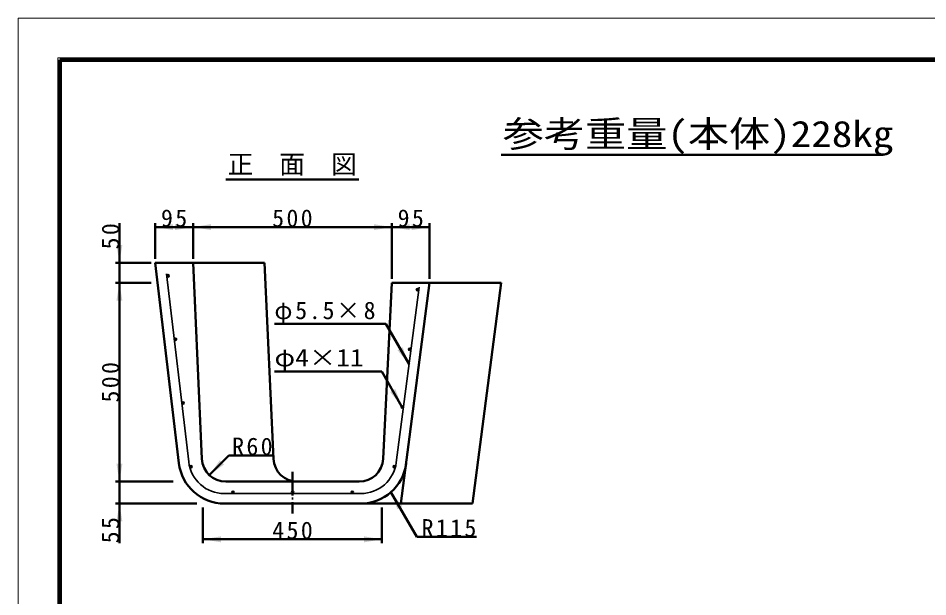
# Model space of a CAD drawing. Units: millimetres, scale not verified. Extents: x -2102 to 2102, y -1485 to 1485.
# Drawn here: x -2102 to 185, y 30 to 1485 of the extents above; entities that cross this region are included whole.
import ezdxf
from ezdxf.enums import TextEntityAlignment as Align

# ---------------------------------------------------------------- set-up
doc = ezdxf.new("R2010")
doc.units = ezdxf.units.MM
doc.header["$LTSCALE"] = 5
doc.linetypes.add('LONG_DASHED_DOTTED', pattern=[15.25, 12, -1.5, 0.25, -1.5])
doc.layers.add('0-0_V-nasSTD', color=7, linetype='Continuous', lineweight=50)
doc.layers.add('0-1_0', color=7, linetype='Continuous', lineweight=50)
doc.styles.add('ＭＳ ゴシック', font='')
doc.styles.get('ＭＳ ゴシック').set_extended_font_data('MS Gothic')

msp = doc.modelspace()

# ---------------------------------------------------------------- hatches: boundary and pattern name
at = {"layer": '0-0_V-nasSTD'}
msp.add_hatch(color=256, dxfattribs=at).paths.add_polyline_path([(-1409.684, 292.691, 1), (-1415.684, 292.691, 1)])

# ---------------------------------------------------------------- linework, layer by layer
at = {"layer": '0-0_V-nasSTD', "lineweight": 100}
msp.add_line((-1997.5, 1380), (-1997.5, -1380), dxfattribs=at)
at = {"layer": '0-0_V-nasSTD'}
for p, q in [((-1847.954, 869.691), (-1847.954, 969.691)), ((-1757.954, 969.691), (-1757.954, 879.691)), ((-1662.954, 969.691), (-1662.954, 879.691)), ((-1162.954, 969.691), (-1162.954, 829.691)), ((-1067.954, 969.691), (-1067.954, 829.691)), ((-1162.954, 959.691), (-1067.954, 959.691)), ((-1857.954, 869.691), (-1767.954, 869.691)), ((-1847.954, 869.691), (-1847.954, 819.691)), ((-1757.954, 869.691), (-1698.45, 366.194)), ((-1482.954, 869.691), (-1757.954, 869.691)), ((-1662.954, 869.691), (-1640.558, 376.966)), ((-1482.954, 869.691), (-1460.558, 376.966)), ((-1857.954, 819.691), (-1767.954, 819.691)), ((-1847.954, 819.691), (-1847.954, 319.691)), ((-1185.104, 376.694), (-1162.954, 819.691)), ((-887.954, 819.691), (-1162.954, 819.691)), ((-1140.104, 264.691), (-1067.954, 819.691)), ((-960.104, 264.691), (-887.954, 819.691)), ((-1458.295, 716.39), (-1178.295, 716.39)), ((-1178.295, 716.39), (-1119.771, 615.024)), ((-1458.295, 596.39), (-1188.315, 596.39)), ((-1188.315, 596.39), (-1138.315, 509.788)), ((-1622.072, 336.312), (-1572.574, 385.809)), ((-1572.574, 385.809), (-1462.574, 385.809)), ((-1857.954, 319.691), (-1712.954, 319.691)), ((-1847.954, 319.691), (-1847.954, 264.691)), ((-1580.62, 319.691), (-1245.029, 319.691)), ((-1165.227, 293.291), (-1100.227, 180.707)), ((-1857.954, 264.691), (-1652.954, 264.691)), ((-1847.954, 264.691), (-1847.954, 164.691)), ((-1637.954, 254.691), (-1637.954, 164.691)), ((-1584.245, 264.691), (-960.104, 264.691)), ((-1187.954, 254.691), (-1187.954, 164.691)), ((-1637.954, 174.691), (-1187.954, 174.691)), ((-950.227, 180.707), (-1100.227, 180.707))]:
    msp.add_line(p, q, dxfattribs=at)
at = {"layer": '0-0_V-nasSTD', "lineweight": 35}
for p, q in [((-1729.489, 841.838), (-1673.623, 369.128)), ((-1151.873, 368.088), (-1094.635, 808.383)), ((-1584.245, 289.691), (-1241.122, 289.691))]:
    msp.add_line(p, q, dxfattribs=at)
at = {"layer": '0-0_V-nasSTD', "linetype": 'LONG_DASHED_DOTTED'}
msp.add_line((-1412.684, 344.691), (-1412.684, 239.691), dxfattribs=at)
at = {"layer": '0-0_V-nasSTD', "lineweight": 18}
for points in [[(-2102.5, -1485), (-2102.5, 1485), (2102.5, 1485), (2102.5, -1485)], [(-2002.5, -1385), (-2002.5, 1385), (2002.5, 1385), (2002.5, -1385)]]:
    msp.add_lwpolyline(points, close=True, dxfattribs=at)
at = {"layer": '0-0_V-nasSTD', "lineweight": 100}
msp.add_lwpolyline([(1997.5, -1380), (1997.5, 1380), (-1997.5, 1380)], dxfattribs=at)
at = {"layer": '0-0_V-nasSTD'}
msp.add_lwpolyline([(-1757.954, 959.691), (-1662.954, 959.691), (-1162.954, 959.691)], dxfattribs=at)
at = {"layer": '0-0_V-nasSTD', "lineweight": 35}
for centre in [(-1725.919, 837.189), (-1098.465, 802.191), (-1707.009, 677.189), (-1117.965, 652.189), (-1688.1, 517.189), (-1136.815, 507.189), (-1668.285, 357.189), (-1157.082, 357.189), (-1562.684, 292.691), (-1412.684, 292.691), (-1262.684, 292.691)]:
    msp.add_circle(centre, 3, dxfattribs=at)
at = {"layer": '0-0_V-nasSTD'}
for centre, radius, start, end in [((-1584.245, 379.691), 115, 186.74006, 270), ((-1580.62, 379.691), 60, 182.60256, 270), ((-1400.62, 379.691), 60, 182.60256, 270), ((-1245.029, 379.691), 60, 270, 357.13759), ((-1241.122, 379.691), 115, 270, 352.59309)]:
    msp.add_arc(centre, radius, start, end, dxfattribs=at)
at = {"layer": '0-0_V-nasSTD', "lineweight": 35}
for centre, start, end in [((-1584.245, 379.691), 186.74006, 270), ((-1241.122, 379.691), 270, 352.59309)]:
    msp.add_arc(centre, 90, start, end, dxfattribs=at)
at = {"layer": '0-0_V-nasSTD'}
for points in [[(-1757.954, 959.691), (-1712.954, 952.191), (-1712.954, 967.191)], [(-1707.954, 952.191), (-1707.954, 967.191), (-1662.954, 959.691)], [(-1662.954, 959.691), (-1617.954, 952.191), (-1617.954, 967.191)], [(-1207.954, 952.191), (-1207.954, 967.191), (-1162.954, 959.691)], [(-1162.954, 959.691), (-1117.954, 952.191), (-1117.954, 967.191)], [(-1112.954, 952.191), (-1112.954, 967.191), (-1067.954, 959.691)], [(-1855.454, 914.691), (-1847.954, 869.691), (-1840.454, 914.691)], [(-1728.898, 836.837), (-1728.565, 838.602), (-1727.716, 834.788)], [(-1728.565, 838.602), (-1726.718, 840.081), (-1724.373, 839.761)], [(-1728.565, 838.602), (-1724.373, 839.761), (-1722.99, 837.841)], [(-1728.565, 838.602), (-1727.716, 834.788), (-1725.416, 834.232)], [(-1728.565, 838.602), (-1725.416, 834.232), (-1723.429, 835.516)], [(-1728.565, 838.602), (-1723.429, 835.516), (-1722.99, 837.841)], [(-1855.454, 774.691), (-1847.954, 819.691), (-1840.454, 774.691)], [(-1101.464, 802.274), (-1100.47, 804.422), (-1096.244, 800.174)], [(-1101.464, 802.274), (-1100.592, 800.075), (-1096.244, 800.174)], [(-1100.47, 804.422), (-1098.229, 805.181), (-1096.244, 800.174)], [(-1098.229, 805.181), (-1096.244, 800.174), (-1096.135, 804.08)], [(-1096.244, 800.174), (-1096.135, 804.08), (-1095.49, 801.804)], [(-1100.592, 800.075), (-1098.397, 799.191), (-1096.244, 800.174)], [(-1709.989, 676.837), (-1709.656, 678.602), (-1708.807, 674.788)], [(-1709.656, 678.602), (-1707.809, 680.081), (-1705.464, 679.761)], [(-1709.656, 678.602), (-1705.464, 679.761), (-1704.081, 677.841)], [(-1709.656, 678.602), (-1708.807, 674.788), (-1706.507, 674.232)], [(-1709.656, 678.602), (-1706.507, 674.232), (-1704.52, 675.516)], [(-1709.656, 678.602), (-1704.52, 675.516), (-1704.081, 677.841)], [(-1148.767, 650.245), (-1135.776, 657.745), (-1119.771, 615.024)], [(-1120.964, 652.273), (-1119.971, 654.421), (-1115.744, 650.173)], [(-1120.964, 652.273), (-1120.092, 650.074), (-1115.744, 650.173)], [(-1120.092, 650.074), (-1117.897, 649.19), (-1115.744, 650.173)], [(-1119.971, 654.421), (-1117.73, 655.18), (-1115.744, 650.173)], [(-1117.73, 655.18), (-1115.744, 650.173), (-1115.635, 654.079)], [(-1115.744, 650.173), (-1115.635, 654.079), (-1114.99, 651.803)], [(-1167.31, 545.009), (-1154.32, 552.509), (-1138.315, 509.788)], [(-1691.08, 516.837), (-1690.747, 518.602), (-1689.898, 514.788)], [(-1690.747, 518.602), (-1688.9, 520.081), (-1686.555, 519.761)], [(-1690.747, 518.602), (-1686.555, 519.761), (-1685.172, 517.841)], [(-1690.747, 518.602), (-1689.898, 514.788), (-1687.598, 514.232)], [(-1690.747, 518.602), (-1687.598, 514.232), (-1685.61, 515.516)], [(-1690.747, 518.602), (-1685.61, 515.516), (-1685.172, 517.841)], [(-1139.804, 506.937), (-1139.548, 508.426), (-1139.302, 505.512)], [(-1139.548, 508.426), (-1138.012, 509.94), (-1137.142, 510.172)], [(-1139.548, 508.426), (-1137.142, 510.172), (-1136.241, 510.134)], [(-1139.548, 508.426), (-1136.241, 510.134), (-1135.393, 509.831)], [(-1139.548, 508.426), (-1138.599, 509.602), (-1138.012, 509.94)], [(-1139.548, 508.426), (-1135.393, 509.831), (-1134.672, 509.289)], [(-1139.548, 508.426), (-1134.672, 509.289), (-1134.146, 508.558)], [(-1139.548, 508.426), (-1134.146, 508.558), (-1133.86, 507.704)], [(-1139.548, 508.426), (-1139.302, 505.512), (-1138.169, 504.512)], [(-1139.548, 508.426), (-1138.169, 504.512), (-1136.692, 504.192)], [(-1139.548, 508.426), (-1136.692, 504.192), (-1135.246, 504.632)], [(-1139.548, 508.426), (-1135.246, 504.632), (-1134.199, 505.722)], [(-1139.548, 508.426), (-1134.199, 505.722), (-1133.84, 506.803)], [(-1139.548, 508.426), (-1133.86, 507.704), (-1133.84, 506.803)], [(-1622.072, 336.312), (-1595.555, 373.435), (-1584.949, 362.828)], [(-1855.454, 364.691), (-1847.954, 319.691), (-1840.454, 364.691)], [(-1671.186, 356.425), (-1671.103, 358.219), (-1669.73, 354.56)], [(-1671.103, 358.219), (-1669.48, 359.941), (-1667.114, 359.951)], [(-1671.103, 358.219), (-1667.114, 359.951), (-1665.476, 358.243)], [(-1671.103, 358.219), (-1665.586, 355.88), (-1665.476, 358.243)], [(-1671.103, 358.219), (-1669.73, 354.56), (-1667.375, 354.331)], [(-1671.103, 358.219), (-1667.375, 354.331), (-1665.586, 355.88)], [(-1160.043, 357.671), (-1158.773, 359.667), (-1155.149, 354.895)], [(-1160.043, 357.671), (-1159.471, 355.375), (-1155.149, 354.895)], [(-1159.471, 355.375), (-1157.413, 354.208), (-1155.149, 354.895)], [(-1158.773, 359.667), (-1156.451, 360.122), (-1155.149, 354.895)], [(-1156.451, 360.122), (-1155.149, 354.895), (-1154.522, 358.753)], [(-1155.149, 354.895), (-1154.522, 358.753), (-1154.185, 356.411)], [(-1565.649, 292.236), (-1565.056, 294.527), (-1564.397, 290.228)], [(-1565.056, 294.527), (-1564.397, 290.228), (-1562.987, 295.675)], [(-1564.397, 290.228), (-1562.987, 295.675), (-1560.729, 294.967)], [(-1564.397, 290.228), (-1560.729, 294.967), (-1559.687, 292.842)], [(-1564.397, 290.228), (-1560.509, 290.624), (-1559.687, 292.842)], [(-1564.397, 290.228), (-1562.684, 289.691), (-1560.509, 290.624)], [(-1265.649, 292.236), (-1265.056, 294.527), (-1264.397, 290.228)], [(-1265.056, 294.527), (-1264.397, 290.228), (-1262.987, 295.675)], [(-1264.397, 290.228), (-1262.987, 295.675), (-1260.729, 294.967)], [(-1264.397, 290.228), (-1260.729, 294.967), (-1259.687, 292.842)], [(-1264.397, 290.228), (-1260.509, 290.624), (-1259.687, 292.842)], [(-1264.397, 290.228), (-1262.684, 289.691), (-1260.509, 290.624)], [(-1165.227, 293.291), (-1149.222, 250.569), (-1136.232, 258.069)], [(-1855.454, 219.691), (-1847.954, 264.691), (-1840.454, 219.691)], [(-1637.954, 174.691), (-1592.954, 167.191), (-1592.954, 182.191)], [(-1232.954, 167.191), (-1232.954, 182.191), (-1187.954, 174.691)]]:
    msp.add_solid(points, dxfattribs=at)
at = {"layer": '0-1_0'}
for p, q in [((-888.247, 1141.291), (72.753, 1141.291)), ((-1580.082, 1079.691), (-1245.826, 1079.691))]:
    msp.add_line(p, q, dxfattribs=at)

# ---------------------------------------------------------------- texts
at = {"layer": '0-0_V-nasSTD', "style": 'ＭＳ ゴシック', "width": 1.15}
for s, height, p in [('参考重量(本体)228kg', 65.98, (-884.247, 1141.291)), ('φ4×11', 43.99, (-1458.295, 596.39))]:
    msp.add_text(s, height=height, dxfattribs=at).set_placement(p, align=Align.BOTTOM_LEFT)
at = {"layer": '0-0_V-nasSTD', "style": 'ＭＳ ゴシック'}
msp.add_text('正\u3000面\u3000図', height=47.65, dxfattribs=at).set_placement((-1576.086, 1079.691), align=Align.BOTTOM_LEFT)
at = {"layer": '0-0_V-nasSTD', "char_height": 43.99, "attachment_point": 7, "style": 'ＭＳ ゴシック'}
for s, insert in [('\\T1.2;95', (-1743.445, 959.691)), ('\\T1.2;500', (-1463.942, 959.691)), ('\\T1.2;95', (-1148.445, 959.691)), ('\\T1.15;φ5.5×8', (-1458.295, 716.39)), ('\\T1.2;R60', (-1564.574, 385.809)), ('\\T1.2;450', (-1463.671, 174.691)), ('\\T1.2;R115', (-1088.227, 180.707))]:
    msp.add_mtext(s, dxfattribs=dict(at, insert=insert))
at = {"layer": '0-0_V-nasSTD', "char_height": 43.99, "attachment_point": 7, "rotation": 90, "style": 'ＭＳ ゴシック'}
for s, insert in [('\\T1.2;50', (-1847.954, 903.691)), ('\\T1.2;500', (-1847.954, 518.703)), ('\\T1.2;55', (-1847.954, 164.691))]:
    msp.add_mtext(s, dxfattribs=dict(at, insert=insert))

doc.saveas('drawing.dxf')
